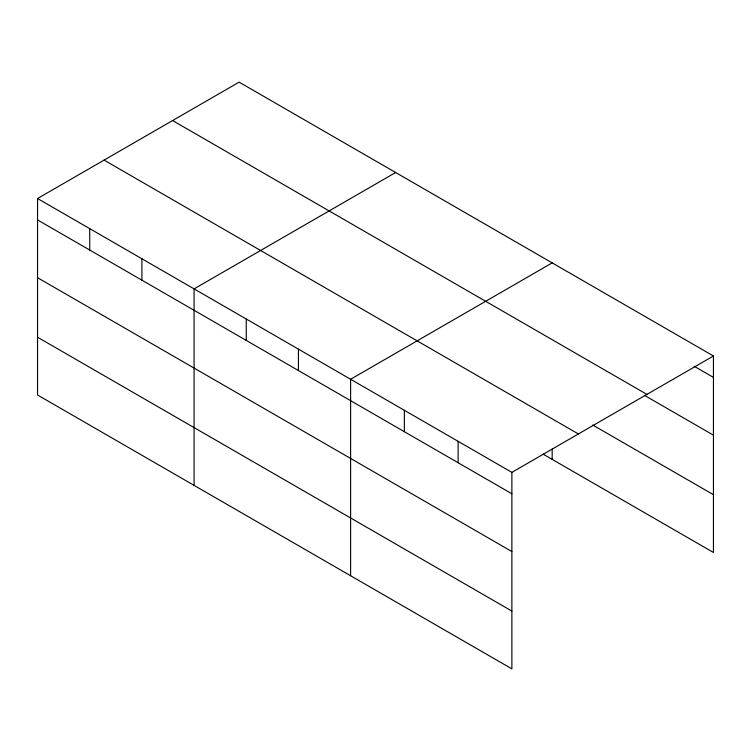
<?xml version="1.0" encoding="UTF-8"?>
<svg xmlns="http://www.w3.org/2000/svg" width="751" height="751" viewBox="0 0 751 751"><rect width="100%" height="100%" fill="white"/><g stroke="black" fill="none" stroke-linecap="round" stroke-linejoin="round"><path stroke-width="1.13" d="M511.882 551.553L511.882 472.37L37.55 198.517L37.55 395.007L511.882 668.859L511.882 551.553L37.55 277.701M543.151 454.158L713.45 552.483L713.45 355.993L239.118 82.141L37.55 198.517M395.646 172.514L194.077 288.891L194.077 485.381M552.182 262.888L350.604 379.264L350.604 575.745M511.882 472.37L713.45 355.993M694.177 366.272L713.45 377.396M172.599 120.545L646.93 394.397M644.48 395.355L713.45 435.176M592.746 425.019L713.45 494.702M104.07 160.113L578.401 433.965M37.55 219.921L511.882 493.773M37.55 337.227L511.882 611.079M552.182 448.976L552.182 459.368M458.119 441.335L458.119 462.738M404.367 410.299L404.367 431.703M298.429 349.14L298.429 370.543M246.253 319.015L246.253 340.419M141.901 258.766L141.901 280.17M89.726 228.642L89.726 250.045"/></g></svg>
